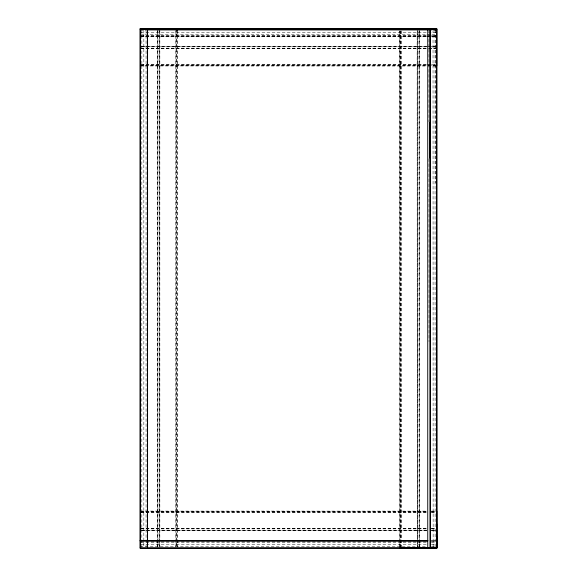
<?xml version="1.0" encoding="UTF-8"?>
<svg xmlns="http://www.w3.org/2000/svg" width="577" height="577" viewBox="0 0 577 577"><rect width="100%" height="100%" fill="white"/><g stroke="black" fill="none" stroke-linecap="round" stroke-linejoin="round"><path stroke-width="0.43" stroke-dasharray="2.88 2.16" d="M140.139 30.581L146.428 30.581M428.689 30.581L435.88 30.581M141.033 32.579L435.88 32.579M140.139 34.808L425.999 34.808M426.893 34.808L435.88 34.808M141.033 35.211L427.795 35.211M428.689 35.211L435.88 35.211M141.033 36.019L425.999 36.019M426.893 36.019L435.88 36.019M141.033 36.178L425.999 36.113M426.893 36.142L435.88 36.178M140.139 36.286L425.999 36.286M426.893 36.264L435.88 36.286M141.033 36.69L427.795 36.69M428.689 36.69L435.88 36.69M427.795 46.232L141.033 46.297L427.795 46.362M435.88 46.297L428.689 46.297L436.782 46.362M141.033 46.672L427.795 46.672M428.689 46.672L436.782 46.672M141.033 48.151L427.795 48.151M428.689 48.151L436.782 48.151M141.033 48.454L427.795 48.454M428.689 48.454L436.782 48.454M141.033 48.526L427.795 48.591M428.689 48.526L436.782 48.591M141.033 64.249L425.999 64.249M426.893 64.249L435.88 64.249M141.033 64.84L427.795 64.84M428.689 64.84L435.88 64.84M141.033 65.208L427.795 65.208M428.689 65.208L436.782 65.208M140.139 65.807L425.999 65.879M435.88 65.908L426.893 65.879L435.88 65.951M140.139 65.951L425.999 65.951M140.139 511.071L426.893 511.114M431.387 511.092L435.88 511.071M141.033 511.215L426.893 511.215M431.387 511.215L435.88 511.215M141.033 511.813L426.893 511.813M431.387 511.813L436.782 511.813M141.033 512.181L426.893 512.181M431.387 512.181L435.88 512.181M141.033 512.773L426.893 512.773M431.387 512.773L435.88 512.773M141.033 528.431L426.893 528.431M431.387 528.431L436.782 528.431M141.033 528.496L426.893 528.496M431.387 528.496L436.782 528.496M141.033 528.871L426.893 528.871M431.387 528.871L436.782 528.871M141.033 530.35L426.893 530.35M431.387 530.35L436.782 530.35M426.893 530.66L141.033 530.725L426.893 530.79M436.782 530.66L431.387 530.725L435.88 530.79M141.033 541.81L426.893 541.81M431.387 541.81L435.88 541.81M141.033 542.214L426.893 542.214M431.387 542.214L435.88 542.214M141.033 544.443L426.893 544.443M431.387 544.443L435.88 544.443M140.139 546.448L426.893 546.448M431.387 546.448L435.88 546.448M435.606 29.982L435.635 183.133M435.015 29.982L435.116 547.984M433.038 29.982L433.132 547.083M428.949 29.088L428.963 121.877M428.971 158.812L429.007 341.692M419.45 30.906L419.551 547.104M419.349 29.102L419.45 547.104M418.981 30.906L419.082 547.104M417.503 29.11L417.611 547.111M417.236 30.913L417.265 547.111L417.135 29.11M401.491 30.934L401.599 548.035M400.907 30.934L401.001 547.133M400.553 30.934L400.626 547.133M399.969 30.934L400.07 547.133M399.955 547.133L399.861 30.934L399.883 547.133M177.175 30.653L177.218 547.075M177.067 30.653L177.067 547.075M176.475 28.85L176.475 547.075M176.108 28.85L176.108 547.075M175.509 30.653L175.509 547.075M159.851 30.653L159.851 547.075M159.793 28.85L159.721 547.075M159.418 30.653L159.418 547.075M157.939 28.85L157.939 547.075M157.629 30.653L157.564 547.075M157.492 30.653L157.492 547.075M146.068 30.653L146.068 547.075M143.846 28.85L143.846 547.075M141.841 30.653L141.841 547.977"/><path stroke-width="0.87" d="M436.652 547.977L436.724 523.916M399.818 29.131L436.76 29.081L436.861 547.977L399.883 548.035M427.73 29.088L427.745 547.991M430.038 29.088L430.233 547.984L430.247 29.088M417.207 548.006L417.604 548.006M427.831 547.991L428.516 547.991M429.05 547.991L430.925 547.991M436.861 547.977L140.139 547.999M140.139 28.944L436.782 28.944M140.139 29.023L436.782 29.023M147.178 29.932L427.939 29.932M436.782 540.736L430.492 540.88M140.139 540.88L427.795 540.909M436.782 548.078L140.139 548.15L140.139 28.85L436.782 28.872L436.782 65.951M436.688 535.91L436.731 547.977L436.688 29.081M436.616 29.081L436.695 547.977M430.283 29.088L430.384 547.991M429.656 122.778L429.663 157.91M436.782 511.078L436.782 548.15M177.175 28.85L177.197 30.653M177.067 28.85L177.067 30.653M147.553 28.85L147.532 547.977M147.402 28.85L147.445 547.977M140.283 28.85L140.283 547.977M427.795 540.736L140.139 540.736L427.795 540.757"/></g></svg>
